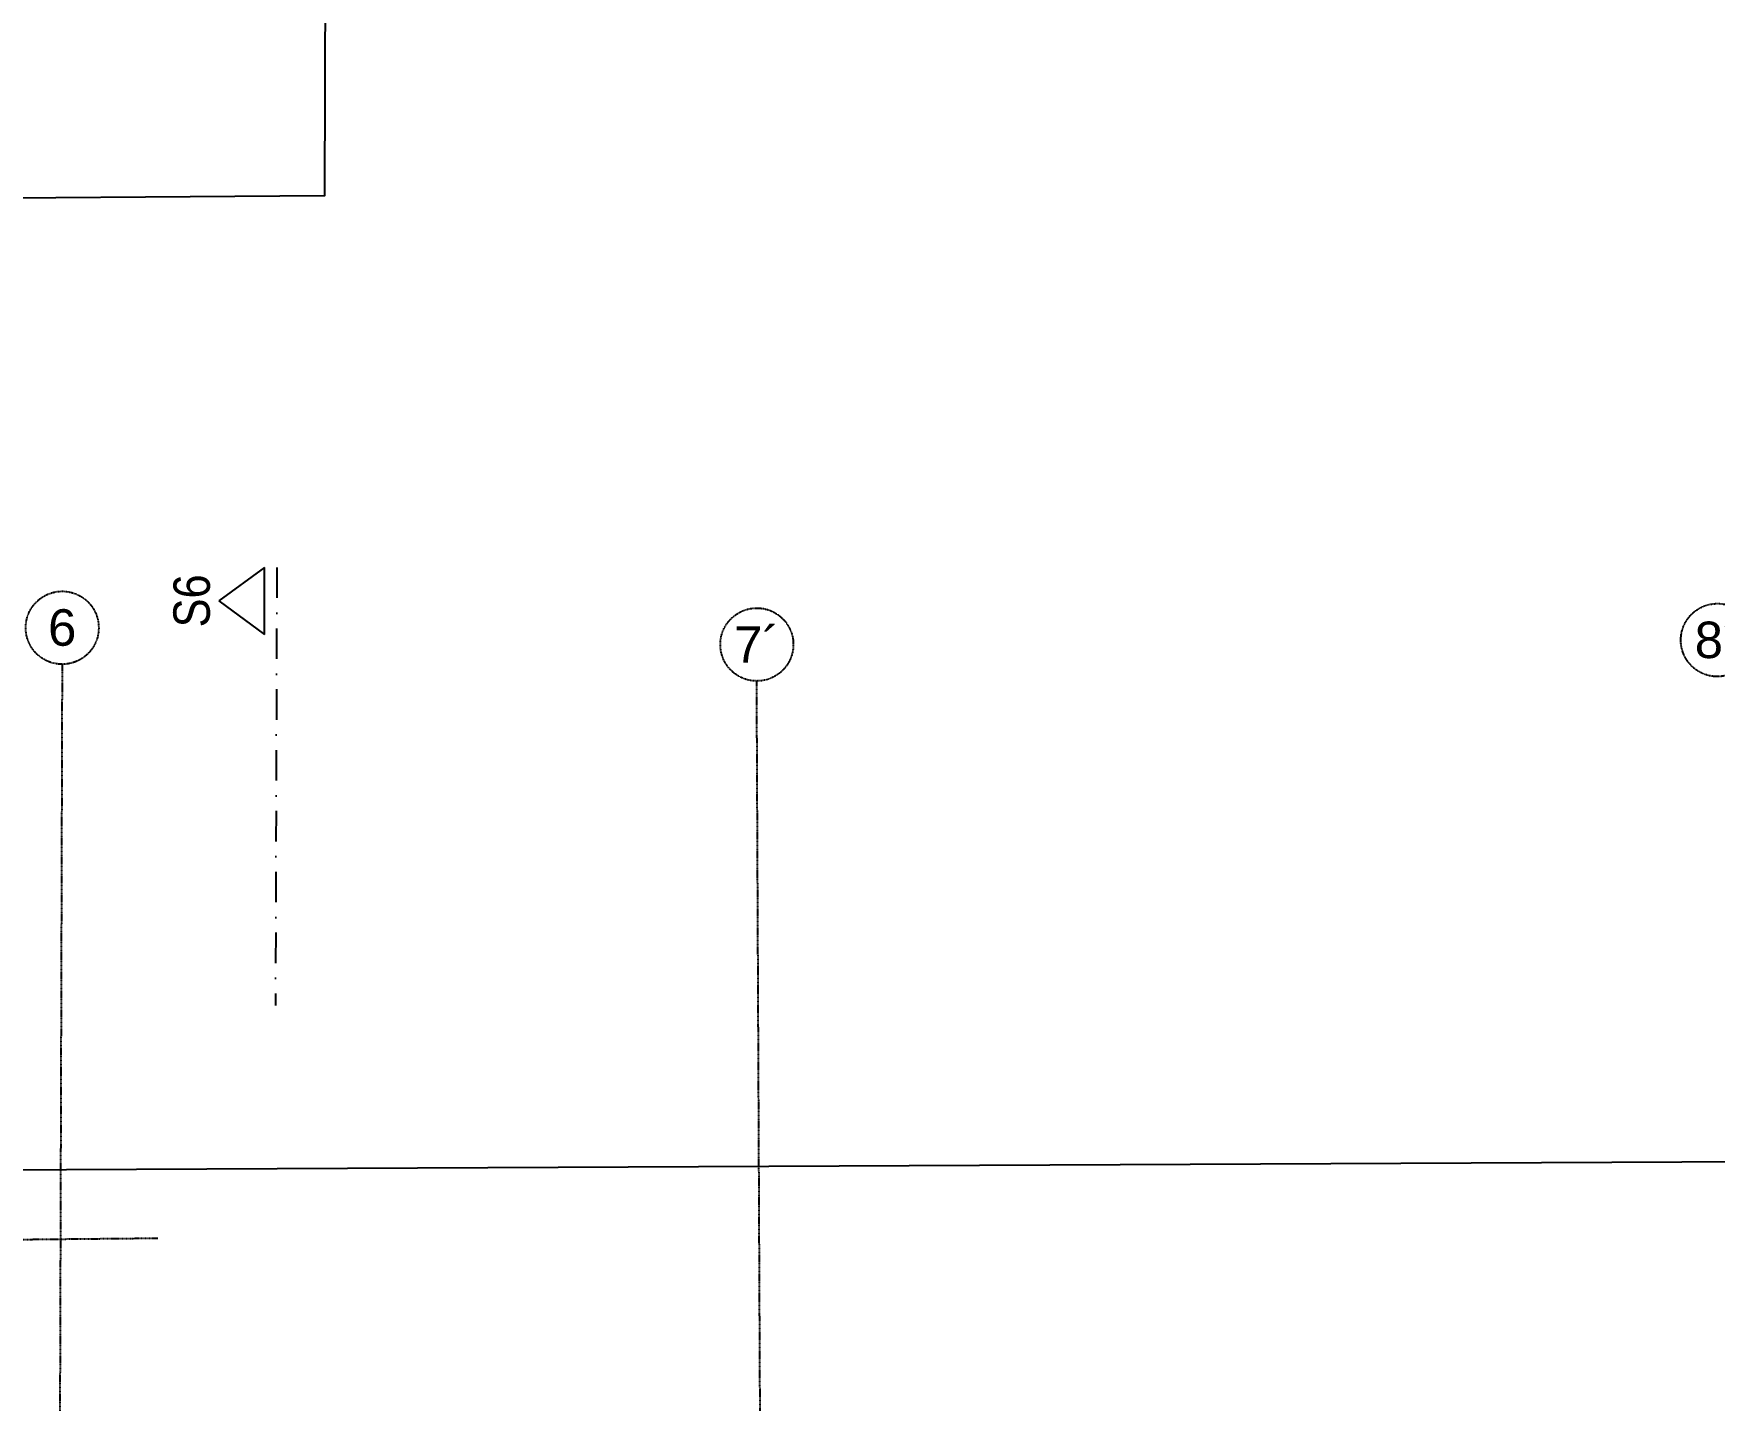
# Model space of a CAD drawing. Header units: millimetres. Extents: x -378801 to -302223, y -36469 to 154078.
# Drawn here: x -346078 to -339168, y 37036 to 42654 of the extents above; entities that cross this region are included whole.
import ezdxf
from ezdxf.enums import TextEntityAlignment as Align

# ---------------------------------------------------------------- set-up
doc = ezdxf.new("R2010")
doc.units = ezdxf.units.MM
for name, pattern in [('DASHDOT', [1, 0.5, -0.25, 0, -0.25]), ('STRICHPUNKT', [1, 0.5, -0.25, 0, -0.25]), ('STRICHPUNKTX2', [2, 1, -0.5, 0, -0.5])]:
    doc.linetypes.add(name, pattern=pattern)
for name, color, linetype in [('01-SCH-G00-L01-M0', 8, 'STRICHPUNKTX2'), ('02-AXO-G00-L01-M0', 8, 'STRICHPUNKT'), ('02-TWB-G00-L01-M0', 5, 'Continuous'), ('07-TXT---------M0', 8, 'Continuous')]:
    doc.layers.add(name, color=color, linetype=linetype)
doc.layers.add('09-VER-G00-L01-GRUNDSTÜCKSGRENZE', color=161, linetype='Continuous', lineweight=25)
doc.styles.add('ARIAL', font='arial.ttf', dxfattribs={"width": 0.85})
doc.styles.get("Standard").update_dxf_attribs({"font": 'arial.ttf'})

# ---------------------------------------------------------------- blocks, each defined once
blk = doc.blocks.new('schnittführung')
at = {"color": 4, "linetype": 'DASHDOT', "ltscale": 0.25}
blk.add_line((0.2375, -0.1378), (0.2375, 1.6622), dxfattribs=at)
blk.add_line((0.2375, -0.1378), (0.2375, 1.6622), dxfattribs=at)
blk.add_line((0.2375, -0.1378), (0.2375, 1.6622), dxfattribs=at)
at = {"color": 4}
blk.add_lwpolyline([(0.1875, 0.1378), (0.1875, -0.1378), (0, 0)], close=True, dxfattribs=at)
at = {"layer": '07-TXT---------M0', "color": 9, "style": 'ARIAL', "text_generation_flag": 6, "width": 0.85}
blk.add_attdef('SCHNITT', text='', height=0.15, rotation=270, dxfattribs=at).set_placement((-0.0373, 0), align=Align.CENTER)

msp = doc.modelspace()

# ---------------------------------------------------------------- linework, layer by layer
at = {"layer": '02-AXO-G00-L01-M0', "color": 251, "true_color": 0x636466}
for points in [[(-345960.5707, 40061.6243), (-346027.145, 17661.7233)], [(-343010.6104, 19593.0126), (-343104.7728, 39992.7953)], [(-366586.7903, 37495.0546), (-345567.5796, 37702.7644)]]:
    msp.add_lwpolyline(points, dxfattribs=at)
for centre in [(-345960.1249, 40211.6237), (-343104.327, 40142.7947), (-339155.5073, 40161.0218)]:
    msp.add_circle(centre, 150, dxfattribs=at)
at = {"layer": '02-TWB-G00-L01-M0', "color": 251, "true_color": 0x636466}
msp.add_lwpolyline([(-346637.2192, 58545.8572), (-346610.9418, 56157.1736), (-344943.5007, 56180.4149), (-344912.9461, 53269.7334), (-346570.8328, 53249.444), (-346519.29, 48712.4909), (-344861.4033, 48732.7804), (-344881.4505, 41987.5917), (-346724.1207, 41973.649), (-346702.4255, 37980.1981), (-361697.2627, 37833.3866), (-361722.5033, 68245.0895)], dxfattribs=at)
at = {"layer": '09-VER-G00-L01-GRUNDSTÜCKSGRENZE', "color": 251, "ltscale": 0.2, "true_color": 0x636466}
msp.add_line((-346703.7721, 37981.5509), (-324341.1847, 38084.7734), dxfattribs=at)
at = {"layer": '09-VER-G00-L01-GRUNDSTÜCKSGRENZE', "color": 251, "true_color": 0x636466}
msp.add_lwpolyline([(-307072.8328, -10354.6125), (-318236.149, -10251.1178), (-334731.7398, -10082.8632), (-334703.1183, 19861.2842), (-361621.0021, 19752.8197), (-361750.9984, 19753.2061), (-361702.9463, 35921.0335), (-361697.2627, 37833.3866), (-346703.7721, 37981.5509), (-324341.1847, 38084.7734), (-324420.1038, 19902.0663), (-324285.8875, 19903.26), (-307137.4969, 19972.3587)], close=True, dxfattribs=at)

# ---------------------------------------------------------------- block references
at = {"layer": '01-SCH-G00-L01-M0', "color": 251, "true_color": 0x636466}
ref = msp.add_blockref('schnittführung', (-345315.7948, 40321.9095), dxfattribs=dict(at, xscale=-1000, yscale=1000, zscale=1000, rotation=179.8297129001665))
ref.add_attrib('SCHNITT', 'S6', dxfattribs={"layer": '07-TXT---------M0', "color": 9, "extrusion": (0, 0, -1), "height": 150, "rotation": 90.1702871, "style": 'ARIAL', "text_generation_flag": 4, "width": 0.85}).set_placement((345353.0539, 40322.0202), align=Align.CENTER)

# ---------------------------------------------------------------- texts
at = {"layer": '02-AXO-G00-L01-M0', "color": 251, "true_color": 0x636466, "char_height": 150, "width": 246.7, "attachment_point": 5}
for s, insert, rotation in [('{\\fArial|b0|i0|c0|p34;6}', (-345960.1249, 40211.6237), 359.82966358), ('{\\fArial|b0|i0|c0|p34;7´}', (-343104.327, 40142.7947), 0.2645129), ('{\\fArial|b0|i0|c0|p34;8´}', (-339155.5073, 40161.0218), 0.2645129)]:
    msp.add_mtext(s, dxfattribs=dict(at, insert=insert, rotation=rotation))

doc.saveas('drawing.dxf')
